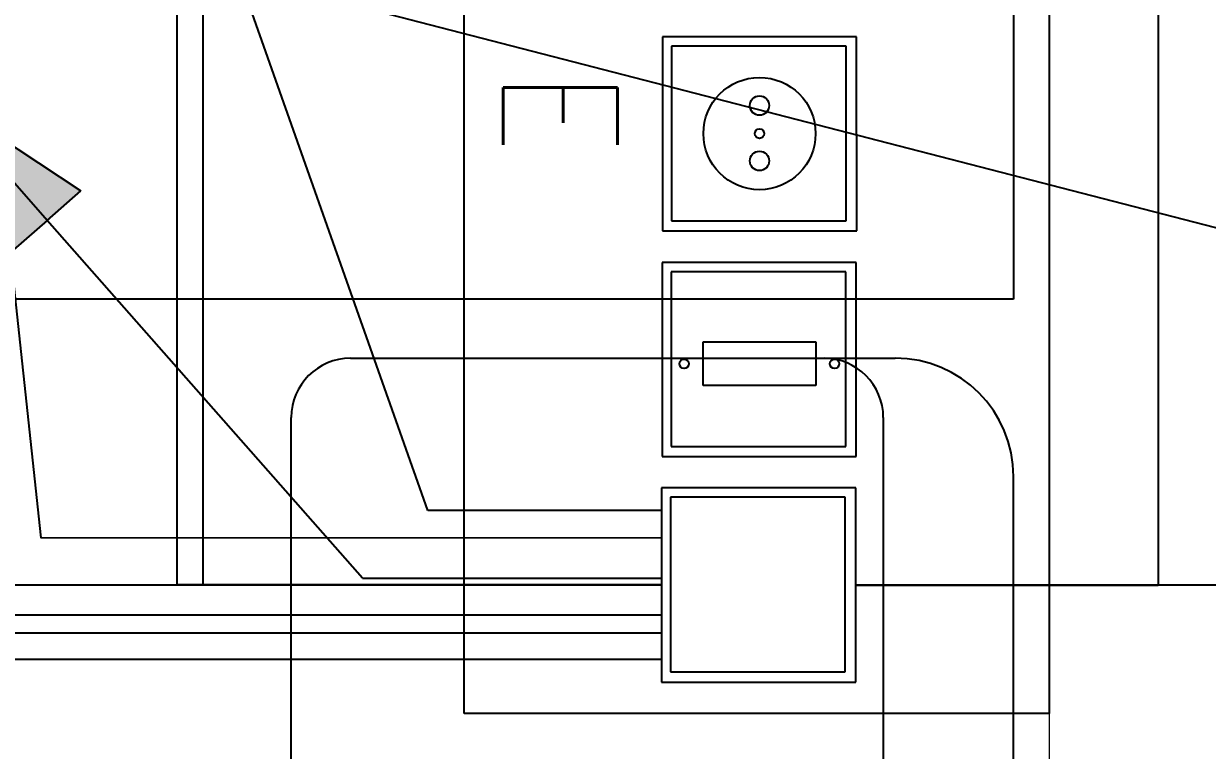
# Model space of a CAD drawing. Header units: inches. Extents: x 567429 to 582707, y 126347 to 133675.
# Drawn here: x 580383.9 to 580483.9, y 129111.1 to 129172.5 of the extents above; entities that cross this region are included whole.
import ezdxf

# ---------------------------------------------------------------- set-up
doc = ezdxf.new("R2010")
doc.units = ezdxf.units.IN
doc.header["$MEASUREMENT"] = 0
for name, color, linetype in [('BORD', 3, 'Continuous'), ('COMPUTER WIRE', 4, 'Continuous'), ('ELECT', 3, 'Continuous'), ('mobl', 11, 'Continuous'), ('NURSE CALL WIRE', 4, 'Continuous'), ('SOCKET WIRE', 4, 'Continuous'), ('SOUND WIRE', 4, 'Continuous'), ('TEL WIRE', 4, 'Continuous'), ('wall kanaf', 4, 'Continuous')]:
    doc.layers.add(name, color=color, linetype=linetype)
doc.styles.add('ROMANS', font='romans.shx')

# ---------------------------------------------------------------- blocks, each defined once
blk = doc.blocks.new('BOARD1')
at = {"layer": 'BORD', "color": 4}
for p, q in [((-77.35, 2.64), (98.93, 2.64)), ((98.93, 2.64), (98.93, -51.78)), ((98.93, -51.78), (-77.35, -51.78))]:
    blk.add_line(p, q, dxfattribs=at)
at = {"layer": 'BORD'}
for p, q in [((35.97, -15.26), (35.97, -33.33)), ((54.03, -15.26), (35.97, -15.26)), ((54.03, -33.33), (54.03, -15.26)), ((56.95, -15.31), (56.95, -33.37)), ((75.01, -15.31), (56.95, -15.31)), ((75.01, -33.37), (75.01, -15.31)), ((77.93, -15.35), (77.93, -33.42)), ((96, -15.35), (77.93, -15.35)), ((96, -33.42), (96, -15.35)), ((36.84, -16.23), (36.84, -32.48)), ((53.1, -16.23), (36.84, -16.23)), ((53.1, -32.48), (53.1, -16.23)), ((57.82, -16.27), (57.82, -32.53)), ((74.08, -16.27), (57.82, -16.27)), ((74.08, -32.53), (74.08, -16.27)), ((78.81, -16.32), (78.81, -32.57)), ((95.06, -16.32), (78.81, -16.32)), ((95.06, -32.57), (95.06, -16.32)), ((36.84, -32.48), (53.1, -32.48)), ((57.82, -32.53), (74.08, -32.53)), ((78.81, -32.57), (95.06, -32.57)), ((35.97, -33.33), (54.03, -33.33)), ((56.95, -33.37), (75.01, -33.37)), ((77.93, -33.42), (96, -33.42))]:
    blk.add_line(p, q, dxfattribs=at)
at = {"layer": 'BORD', "color": 30}
for p, q in [((64.36, -29.54), (64.36, -19.07)), ((64.36, -19.07), (68.41, -19.07)), ((68.41, -19.07), (68.41, -29.54)), ((68.41, -29.54), (64.36, -29.54))]:
    blk.add_line(p, q, dxfattribs=at)
for centre, radius in [((66.39, -17.32), 0.437), ((44.97, -24.3), 5.22), ((44.97, -24.3), 0.442), ((66.39, -31.32), 0.437)]:
    blk.add_circle(centre, radius, dxfattribs=at)
at = {"layer": 'BORD', "color": 2}
for centre in [(42.36, -24.3), (47.51, -24.3)]:
    blk.add_circle(centre, 0.9, dxfattribs=at)
at = {"layer": 'BORD', "color": 2, "style": 'ROMANS', "width": 0.9}
blk.add_text('E', height=10.64, dxfattribs=at).set_placement((39.05, -48.15))
blk = doc.blocks.new('FELESH')
at = {"layer": 'ELECT', "ltscale": 5}
for points in [[(5.308, 6.5), (3.034, 7.968), (-0.075, -1.837)], [(5.308, 6.5), (3.034, 7.968), (-0.075, -1.837)], [(5.308, 6.5), (7.582, 5.032), (-0.075, -1.837)], [(5.308, 6.5), (7.582, 5.032), (-0.075, -1.837)]]:
    blk.add_hatch(color=4, dxfattribs=at).paths.add_polyline_path(points)
at = {"layer": 'ELECT', "color": 4, "ltscale": 5}
for p, q in [((20.967, 30.753), (5.308, 6.5)), ((5.308, 6.5), (-0.075, -1.837))]:
    blk.add_line(p, q, dxfattribs=at)
at = {"layer": 'ELECT', "color": 4}
for p, q in [((-0.075, -1.837), (3.034, 7.968)), ((5.308, 6.5), (3.034, 7.968)), ((5.308, 6.5), (7.582, 5.032)), ((-0.075, -1.837), (7.582, 5.032)), ((-0.075, -1.837), (7.582, 5.032))]:
    blk.add_line(p, q, dxfattribs=at)

msp = doc.modelspace()

# ---------------------------------------------------------------- linework, layer by layer
at = {"layer": 'COMPUTER WIRE'}
for p, q in [((580399.034, 129125.056), (580399.034, 129952.759)), ((580437.754, 129125.056), (580399.034, 129125.056))]:
    msp.add_line(p, q, dxfattribs=at)
at = {"layer": 'mobl', "color": 15}
for p, q in [((580467.486, 129239.203), (580467.486, 129149.203)), ((580467.486, 129149.203), (580267.486, 129149.203)), ((580411.486, 129144.203), (580451.486, 129144.203)), ((580451.486, 129144.203), (580457.486, 129144.203)), ((580406.486, 129099.203), (580406.486, 129139.203)), ((580456.486, 129139.203), (580456.486, 129099.203)), ((580467.486, 129104.203), (580467.486, 129134.203))]:
    msp.add_line(p, q, dxfattribs=at)
for centre, radius, start, end in [((580411.486, 129139.203), 5, 90, 180), ((580451.486, 129139.203), 5, 0, 90), ((580457.486, 129134.203), 10, 0, 90)]:
    msp.add_arc(centre, radius, start, end, dxfattribs=at)
at = {"layer": 'NURSE CALL WIRE'}
for p, q in [((580328.432, 129656.68), (580385.341, 129129.046)), ((580479.689, 129453.094), (580479.689, 129125.047)), ((580385.341, 129129.046), (580437.754, 129129.049)), ((580318.301, 129125.05), (580437.754, 129125.056)), ((580454.152, 129125.047), (580479.689, 129125.047)), ((580437.754, 129120.979), (579843.825, 129120.979))]:
    msp.add_line(p, q, dxfattribs=at)
at = {"layer": 'SOCKET WIRE'}
for p, q in [((580418.029, 129131.336), (580317.342, 129416.287)), ((580437.754, 129131.336), (580418.029, 129131.336)), ((580412.492, 129125.616), (580437.754, 129125.617)), ((580454.152, 129125.057), (580515.842, 129125.066)), ((580437.754, 129122.495), (580297.996, 129122.495)), ((580437.754, 129118.77), (579854.293, 129118.77))]:
    msp.add_line(p, q, dxfattribs=at)
at = {"layer": 'SOUND WIRE'}
msp.add_line((580755.134, 129085.308), (580163.731, 129238.117), dxfattribs=at)
at = {"layer": 'TEL WIRE'}
for p, q in [((580396.852, 129125.056), (580396.852, 129952.759)), ((580437.754, 129125.056), (580396.852, 129125.056))]:
    msp.add_line(p, q, dxfattribs=at)
at = {"layer": 'wall kanaf', "color": 15, "lineweight": 20, "ltscale": 0.1}
msp.add_line((580470.486, 129445.289), (580470.486, 129082.789), dxfattribs=at)

# ---------------------------------------------------------------- block references
at = {"layer": 'BORD', "ltscale": 5, "xscale": 0.9077507259660533, "yscale": 0.9077507259660533, "zscale": 0.9077507259660533, "rotation": 270.0028855839087}
msp.add_blockref('BOARD1', (580468.086, 129203.999), dxfattribs=at)
at = {"layer": 'SOCKET WIRE', "xscale": 1.395348837319374, "yscale": 1.395348837319374, "zscale": 1.395348837319374, "rotation": 254.2095948223217}
msp.add_blockref('FELESH', (580379.161, 129165.446), dxfattribs=at)

doc.saveas('drawing.dxf')
